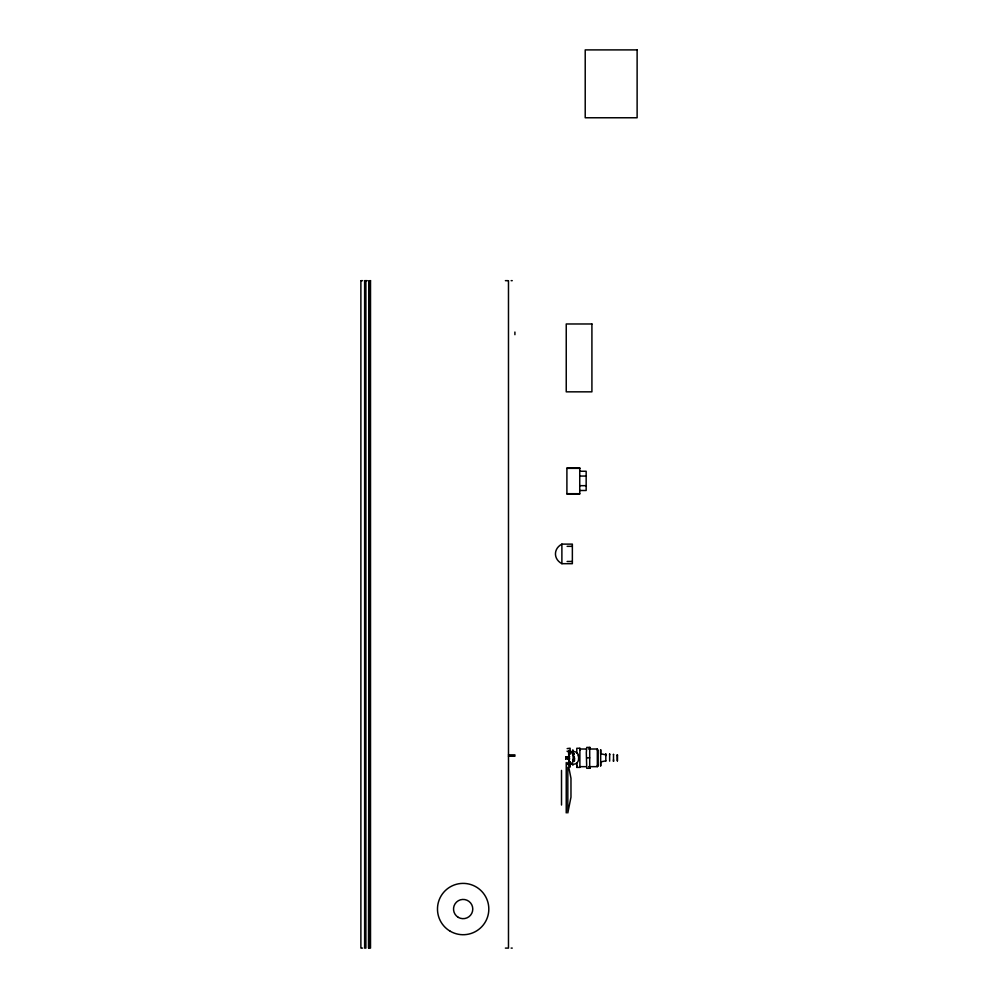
<?xml version="1.0" encoding="UTF-8"?>
<svg xmlns="http://www.w3.org/2000/svg" width="998" height="998" viewBox="0 0 998 998"><rect width="100%" height="100%" fill="white"/><g stroke="black" fill="none" stroke-linecap="round" stroke-linejoin="round"><path stroke-width="1.5" d="M569.633 761.686L569.609 765.117L568.635 765.117L568.249 763.882L567.039 764.518M568.635 751.032L568.249 751.806L567.039 751.17M568.785 751.12L568.785 764.967L569.609 764.967M569.609 752.455L570.12 750.92C573.064 750.646 573.937 764.031 574.224 756.908L572.815 754.6M570.12 767.138L570.12 764.755L571.991 763.233M570.12 750.92L570.12 748.213L567.151 748.6M572.877 764.505L572.877 765.279M572.877 751.17L572.877 750.134L572.877 752.392M576.807 753.028L576.794 748.275L579.875 748.275L579.875 767.4L576.794 767.4L576.807 762.647M579.875 750.197L579.875 749.011L585.701 749.011M579.875 766.664L585.701 766.664M597.34 750.197L597.34 749.011L588.608 749.011M588.608 766.664L597.34 766.664L597.34 749.011M598.101 750.097L598.101 765.903L598.101 764.792M600.671 753.827L600.671 749.822L600.671 765.865L600.671 761.848M609.653 761.15L609.653 754.014L609.653 754.762M617.363 755.174L617.363 760.925M617.363 755.76L617.363 754.762L617.363 760.813M574.187 758.979L574.224 756.908C575.397 761.911 572.041 756.11 574.087 757.008L574.212 757.956M590.142 747.415L586.737 747.415L586.313 752.629L586.737 768.273L590.142 768.273M589.706 768.273L589.706 747.415M569.396 753.989L571.23 752.08M561.886 544.122C553.316 548.638 553.316 559.154 561.886 563.683L572.365 563.683L572.365 544.122L561.886 544.122L561.886 563.683M572.665 753.153C575.21 753.552 573.937 756.16 573.638 753.278M572.802 753.228L573.601 753.228M573.201 759.154L572.74 760.251M601.295 761.798L605.811 760.813M361.313 280.663L362.598 280.663M367.289 280.663L364.632 280.663L364.632 948.1L365.892 948.1L365.892 280.663M505.387 280.663L507.994 280.663M511.138 280.663L512.248 280.663M566.901 468.349L579.738 468.349M579.738 471.243L586.163 471.256L586.163 490.505L579.738 490.492M579.738 476.058L586.163 476.058M579.738 485.677L586.163 485.677M566.901 493.698L579.738 493.698M567.126 546.33L572.365 546.33M567.126 561.462L572.365 561.462M568.785 750.721L569.609 750.721M568.785 753.989L570.12 753.989M569.609 753.989L569.609 750.558L568.635 750.558L568.785 762.584M508.481 754.862L514.906 754.862L514.906 756.235L508.481 756.235M568.785 756.559L569.609 756.559M568.785 757.07L569.609 757.07M586.737 757.844L589.706 757.844M568.785 758.605L569.609 758.605M569.609 759.129L568.785 758.231M568.785 761.686L570.12 761.686M569.609 764.755L570.12 766.177M361.85 948.1L362.598 948.1M505.387 948.1L508.481 948.1L508.481 280.663M511.138 948.1L512.248 948.1M601.295 753.877L605.811 754.862M571.23 763.607L569.396 761.686M573.426 759.216C572.079 757.582 573.151 764.867 572.815 761.012M568.673 766.813L570.968 778.278L570.968 797.177L567.825 812.933L567.825 767.225M574.361 757.906C575.235 763.408 572.727 761.499 574.361 758.917M613.508 754.762C613.508 751.232 613.508 766.015 613.508 759.752M597.34 766.664L597.34 765.478M579.875 748.275L579.875 749.311M605.811 755.661L605.811 754.014L605.811 761.15M576.794 765.029L576.794 767.4M569.609 763.233L569.609 765.117M568.785 760.763L568.635 765.117M567.825 762.522L567.825 763.383M566.24 762.522L566.24 812.933M561.512 770.406L561.512 805.037M514.906 332.047L514.906 334.692M360.877 280.663L360.877 948.1M569.446 753.864A4.878 4.878 0 0 1 578.541 756.297M569.446 761.823A4.878 4.878 0 0 0 578.378 760.638A16.654 16.654 0 0 0 578.378 755.037M565.766 756.684L565.766 758.991L565.766 756.684M567.301 756.684L567.301 758.991L567.301 756.684M573.862 759.004L573.688 758.143L573.862 759.004M637.123 49.9L585.215 49.9L585.215 117.764L637.123 117.764L637.123 49.9M369.173 280.663L368.624 948.1L369.173 280.663M370.507 280.663L369.809 280.663L369.809 948.1L370.507 948.1L370.507 280.663M591.914 323.976L566.24 323.976L566.24 391.84L591.914 391.84L591.914 323.976M579.738 468.037L566.901 468.037L566.901 494.022L579.738 494.022L579.738 468.037M450.31 931.284A25.674 25.674 0 0 0 488.82 909.053A25.674 25.674 0 0 0 450.31 886.823A25.674 25.674 0 0 0 450.31 931.284M458.332 917.387A9.631 9.631 0 0 0 472.778 909.053A9.631 9.631 0 0 0 458.332 900.72A9.631 9.631 0 0 0 458.332 917.387"/></g></svg>
